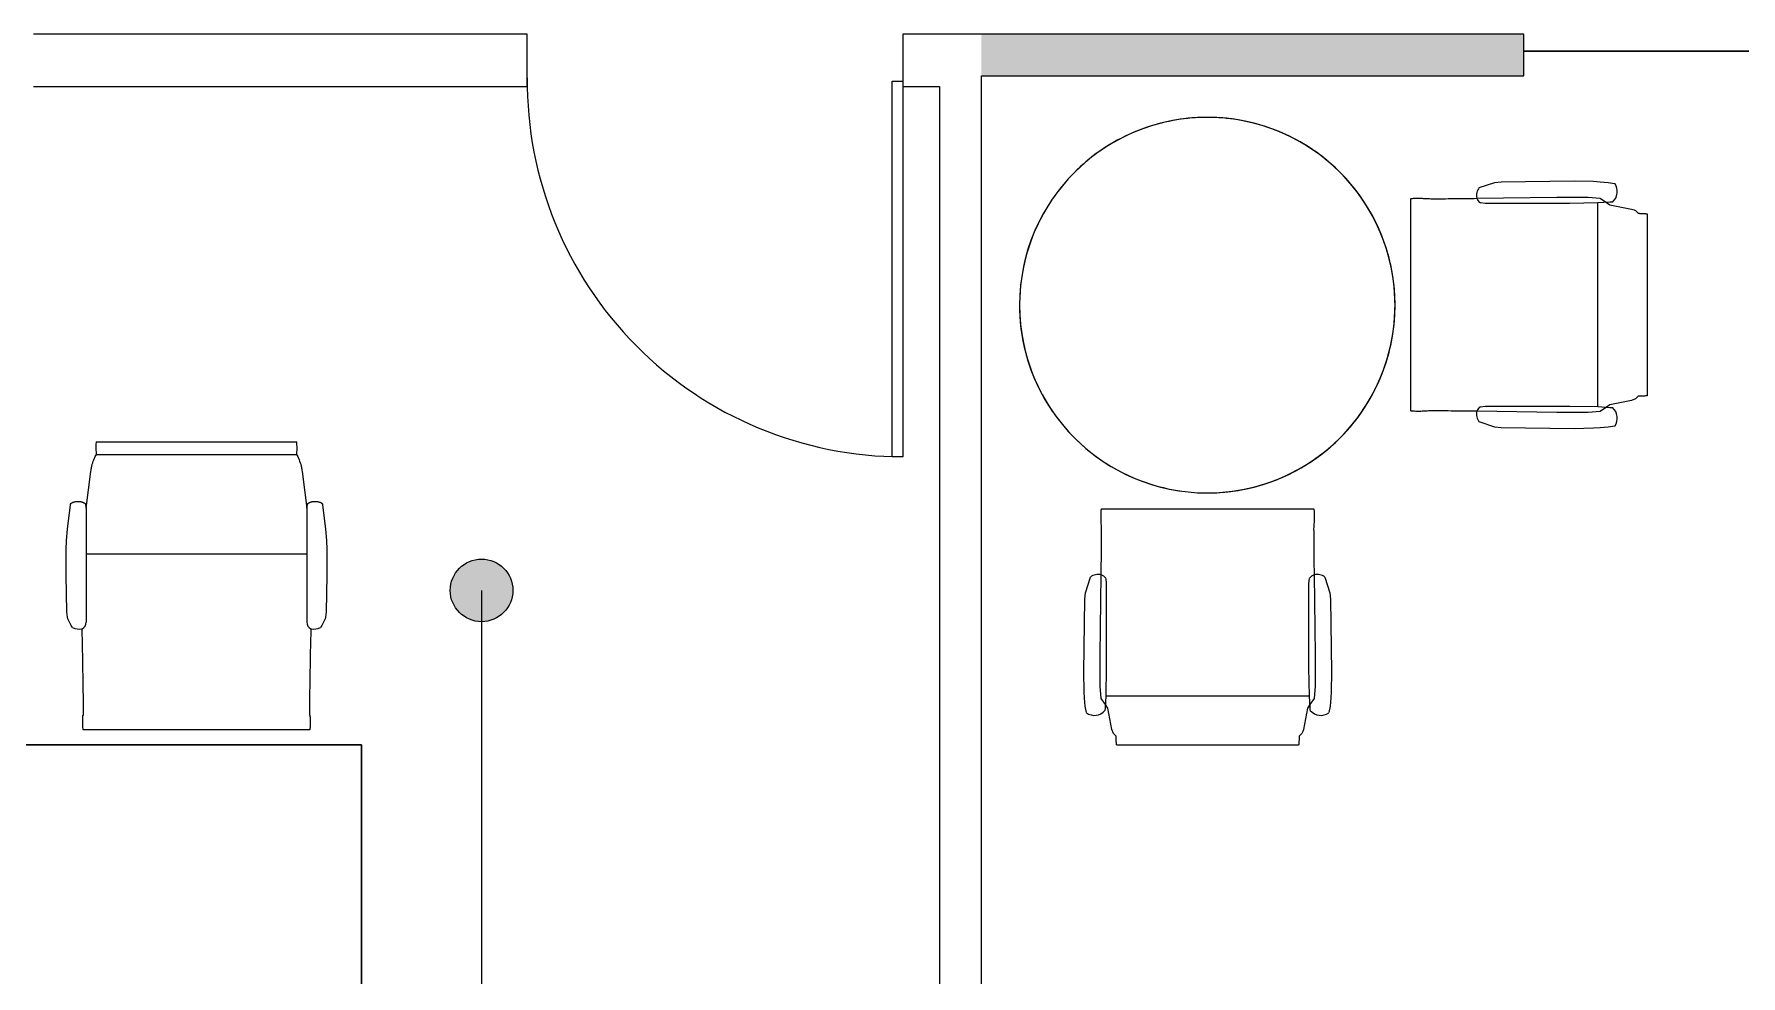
# Model space of a CAD drawing. Header units: inches. Extents: x 416 to 2283, y -56 to 1824.
# Drawn here: x 1799.1 to 1962.8, y 144.3 to 234.6 of the extents above; entities that cross this region are included whole.
import ezdxf

# ---------------------------------------------------------------- set-up
doc = ezdxf.new("R2010")
doc.units = ezdxf.units.IN
doc.header["$MEASUREMENT"] = 0
for name, color, linetype, lineweight in [('A-AREA-IDEN', 2, 'Continuous', 9), ('A-DOOR', 31, 'Continuous', 13), ('A-GLAZ', 151, 'Continuous', 13), ('A-WALL-PATT', 111, 'Continuous', 13), ('I-FURN', 30, 'Continuous', 9), ('I-WALL', 2, 'Continuous', 13)]:
    doc.layers.add(name, color=color, linetype=linetype, lineweight=lineweight)

# ---------------------------------------------------------------- blocks, each defined once
blk = doc.blocks.new('Door - Glass Single - Full Rail - Short Handle-7276038-Level XX  POWER _ SIGNAL')
at = {"layer": 'A-DOOR', "lineweight": 20}
for p, q in [((17, -2), (18, -2)), ((17, -38), (17, -2)), ((18, -2.5), (18, -38)), ((18, -38), (17, -38))]:
    blk.add_line(p, q, dxfattribs=at)
at = {"layer": 'A-DOOR', "lineweight": 9}
blk.add_arc((18, -2), 36, 179.5, 270, dxfattribs=at)
blk = doc.blocks.new('Frameless opening with glazing - 24_ x 84_-7276195-Level XX  POWER _ SIGNAL')
at = {"layer": 'A-GLAZ', "lineweight": 30}
blk.add_line((-13.5, -0.375), (10.5, -0.375), dxfattribs=at)
blk = doc.blocks.new('F - CONF TABLE _ROUND-4 CHAIRS_ - Lam 30Dia Single-Column Base-V13-Level XX  POWER _ SIGNAL')
at = {"layer": 'I-FURN'}
for p, q in [((-26.44, 39.41), (-9.01, 39.41)), ((-27.3, 35.86), (-26.9, 37.93)), ((-26.9, 37.93), (-26.82, 38.17)), ((-26.82, 38.17), (-26.75, 38.31)), ((-26.75, 38.31), (-26.49, 38.57)), ((-8.95, 38.57), (-8.7, 38.31)), ((-8.7, 38.31), (-8.54, 37.93)), ((-8.54, 37.93), (-8.14, 35.86)), ((-29.46, 35.7), (-29.35, 36.31)), ((-27.57, 36.09), (-27.55, 35.86)), ((-7.89, 35.86), (-7.88, 36.09)), ((-6.1, 36.31), (-5.99, 35.7)), ((-29.56, 34.28), (-29.52, 34.93)), ((-29.52, 34.93), (-29.46, 35.7)), ((-28.03, 33.77), (-27.93, 34.93)), ((-27.93, 34.93), (-27.53, 35.53)), ((-27.55, 35.86), (-27.48, 34.7)), ((-27.53, 35.53), (-27.3, 35.86)), ((-27.48, 34.7), (-27.44, 32.02)), ((-7.96, 34.7), (-27.48, 34.7)), ((-8.14, 35.86), (-7.91, 35.53)), ((-8, 32.02), (-7.96, 34.7)), ((-7.96, 34.7), (-7.89, 35.86)), ((-7.91, 35.53), (-7.51, 34.93)), ((-7.51, 34.93), (-7.41, 33.77)), ((-5.99, 35.7), (-5.92, 34.93)), ((-5.92, 34.93), (-5.89, 34.28)), ((-29.6, 32.42), (-29.56, 34.28)), ((-28.03, 30.77), (-28.03, 33.77)), ((-7.41, 33.77), (-7.41, 30.77)), ((-5.89, 34.28), (-5.84, 32.42)), ((-29.51, 25.42), (-29.6, 32.42)), ((-27.44, 32.02), (-27.44, 23.93)), ((-8, 23.93), (-8, 32.02)), ((-5.84, 32.42), (-5.93, 25.42)), ((-27.93, 23.1), (-28.03, 30.77)), ((-7.41, 30.77), (-7.52, 23.1)), ((-29.45, 24.83), (-29.51, 25.42)), ((-28.96, 23.33), (-29.45, 24.83)), ((-6, 24.83), (-6.49, 23.33)), ((-5.93, 25.42), (-6, 24.83)), ((-27.44, 23.93), (-27.49, 23.43)), ((-7.95, 23.43), (-8, 23.93)), ((-7.55, 16.78), (-27.89, 16.78)), ((8.39, 8.52), (9.89, 9.01)), ((9.89, 9.01), (10.49, 9.07)), ((10.49, 9.07), (17.49, 9.17)), ((17.49, 9.17), (19.35, 9.12)), ((19.35, 9.12), (19.99, 9.09)), ((19.99, 9.09), (20.76, 9.02)), ((20.76, 9.02), (21.37, 8.91)), ((1.84, -12.89), (1.84, 7.45)), ((8.17, 7.49), (15.83, 7.6)), ((8.99, 7), (8.5, 7.06)), ((17.08, 7), (8.99, 7)), ((15.83, 7.6), (18.83, 7.6)), ((19.76, 7.04), (17.08, 7)), ((18.83, 7.6), (20, 7.49)), ((20.93, 7.11), (19.76, 7.04)), ((19.76, -12.48), (19.76, 7.04)), ((20, 7.49), (20.59, 7.09)), ((20.59, 7.09), (20.93, 6.86)), ((21.15, 7.13), (20.93, 7.11)), ((20.93, 6.86), (22.99, 6.46)), ((22.99, 6.46), (23.23, 6.38)), ((23.23, 6.38), (23.37, 6.31)), ((23.37, 6.31), (23.63, 6.05)), ((24.48, 6), (24.48, -11.43)), ((15.83, -13.03), (8.17, -12.92)), ((8.5, -12.49), (8.99, -12.43)), ((8.99, -12.43), (17.08, -12.43)), ((18.83, -13.03), (15.83, -13.03)), ((17.08, -12.43), (19.76, -12.48)), ((20, -12.93), (18.83, -13.03)), ((19.76, -12.48), (20.93, -12.54)), ((20.59, -12.52), (20, -12.93)), ((20.93, -12.29), (20.59, -12.52)), ((22.99, -11.89), (20.93, -12.29)), ((20.93, -12.54), (21.15, -12.56)), ((23.37, -11.74), (22.99, -11.89)), ((23.63, -11.49), (23.37, -11.74)), ((9.89, -14.44), (8.39, -13.95)), ((10.49, -14.5), (9.89, -14.44)), ((17.49, -14.6), (10.49, -14.5)), ((19.35, -14.55), (17.49, -14.6)), ((19.99, -14.52), (19.35, -14.55)), ((20.76, -14.45), (19.99, -14.52)), ((21.37, -14.34), (20.76, -14.45))]:
    blk.add_line(p, q, dxfattribs=at)
for centre, radius, start, end in [((-28.58, 35.24), 1.32, 40.065, 125.935), ((-6.87, 35.24), 1.32, 54.065, 139.935), ((-28.24, 24.18), 1.12, 229.743, 286.0891), ((-28.15, 23.85), 0.781, 286.8466, 327.6782), ((-7.29, 23.85), 0.781, 212.3218, 253.1534), ((-7.21, 24.18), 1.12, 253.9109, 310.257), ((-17.69, -2.75), 18, 0, 180), ((-17.69, -2.75), 18, 360, 180), ((-17.69, -2.75), 18, 85.2632, 104.2105), ((-17.69, -2.75), 18, 66.3158, 85.2632), ((-17.69, -2.75), 18, 104.2105, 123.1579), ((-17.69, -2.75), 18, 56.8421, 66.3158), ((-17.69, -2.75), 18, 123.1579, 142.1053), ((-17.69, -2.75), 18, 0, 56.8421), ((-17.69, -2.75), 18, 142.1053, 161.0526), ((9.24, 7.8), 1.12, 139.743, 196.0891), ((20.31, 8.14), 1.32, 310.065, 35.935), ((8.91, 7.72), 0.781, 196.8466, 237.6782), ((-17.69, -2.75), 18, 161.0526, 180), ((-17.69, -2.75), 18, 180, 0), ((-17.69, -2.75), 18, 180, 360), ((-17.69, -2.75), 18, 180, 198.9474), ((-17.69, -2.75), 18, 236.8421, 0), ((-17.69, -2.75), 18, 198.9474, 217.8947), ((9.24, -13.23), 1.12, 163.9109, 220.257), ((8.91, -13.15), 0.781, 122.3218, 163.1534), ((20.31, -13.57), 1.32, 324.065, 49.935), ((-17.69, -2.75), 18, 217.8947, 236.8421)]:
    blk.add_arc(centre, radius, start, end, dxfattribs=at)
for points, knots in [([(-26.49, 38.57), (-26.49, 38.62), (-26.49, 38.76), (-26.48, 38.94), (-26.48, 39.09), (-26.47, 39.19), (-26.46, 39.28), (-26.45, 39.34), (-26.45, 39.39), (-26.44, 39.41), (-26.44, 39.41)], [-1, -1, -1, -1, -0.888889, -0.666667, -0.555556, -0.444444, -0.333333, -0.222222, -0.111111, 0, 0, 0, 0]), ([(-9.01, 39.41), (-9, 39.41), (-9, 39.39), (-8.99, 39.34), (-8.98, 39.25), (-8.96, 39.03), (-8.95, 38.76), (-8.95, 38.57)], [-1, -1, -1, -1, -0.888889, -0.777778, -0.666667, -0.444444, 0, 0, 0, 0]), ([(-27.89, 16.78), (-27.9, 16.78), (-27.92, 16.85), (-27.94, 17.15), (-27.94, 17.48), (-27.94, 17.64), (-27.94, 17.72)], [-1, -1, -1, -1, -0.727273, -0.363636, -0.181818, 0, 0, 0, 0]), ([(-7.51, 17.72), (-7.51, 17.6), (-7.5, 17.39), (-7.51, 17.16), (-7.52, 17.02), (-7.52, 16.94), (-7.53, 16.87), (-7.54, 16.81), (-7.54, 16.78), (-7.55, 16.78), (-7.55, 16.78)], [-1, -1, -1, -1, -0.727273, -0.545455, -0.454545, -0.363636, -0.272727, -0.181818, -0.090909, 0, 0, 0, 0]), ([(1.84, 7.45), (1.84, 7.46), (1.91, 7.48), (2.21, 7.5), (2.54, 7.5), (2.7, 7.5), (2.78, 7.5)], [-1, -1, -1, -1, -0.727273, -0.363636, -0.181818, 0, 0, 0, 0]), ([(23.63, 6.05), (23.68, 6.05), (23.82, 6.05), (24, 6.05), (24.15, 6.04), (24.25, 6.03), (24.34, 6.03), (24.41, 6.02), (24.45, 6.01), (24.47, 6), (24.48, 6)], [-1, -1, -1, -1, -0.888889, -0.666667, -0.555556, -0.444444, -0.333333, -0.222222, -0.111111, 0, 0, 0, 0]), ([(24.48, -11.43), (24.47, -11.43), (24.45, -11.44), (24.41, -11.45), (24.32, -11.46), (24.1, -11.48), (23.82, -11.48), (23.63, -11.49)], [-1, -1, -1, -1, -0.888889, -0.777778, -0.666667, -0.444444, 0, 0, 0, 0]), ([(2.78, -12.93), (2.66, -12.93), (2.45, -12.93), (2.22, -12.93), (2.08, -12.92), (2, -12.92), (1.93, -12.91), (1.88, -12.9), (1.84, -12.89), (1.84, -12.89), (1.84, -12.89)], [-1, -1, -1, -1, -0.727273, -0.545455, -0.454545, -0.363636, -0.272727, -0.181818, -0.090909, 0, 0, 0, 0])]:
    blk.add_open_spline(points, degree=3, knots=knots, dxfattribs=at)
for points in [[(-27.89, 18.69), (-27.89, 19.43), (-27.9, 20.91), (-27.92, 22.37), (-27.93, 23.1)], [(-7.52, 23.1), (-7.53, 22.37), (-7.54, 20.91), (-7.55, 19.43), (-7.56, 18.69)], [(-27.94, 17.72), (-27.93, 17.88), (-27.91, 18.21), (-27.9, 18.53), (-27.89, 18.69)], [(-7.56, 18.69), (-7.55, 18.53), (-7.53, 18.21), (-7.52, 17.88), (-7.51, 17.72)], [(2.78, 7.5), (2.94, 7.49), (3.27, 7.48), (3.59, 7.46), (3.75, 7.45)], [(3.75, 7.45), (4.49, 7.45), (5.97, 7.46), (7.44, 7.48), (8.17, 7.49)], [(3.75, -12.88), (3.59, -12.89), (3.27, -12.91), (2.94, -12.92), (2.78, -12.93)], [(8.17, -12.92), (7.44, -12.91), (5.97, -12.9), (4.49, -12.89), (3.75, -12.88)]]:
    blk.add_open_spline(points, degree=3, dxfattribs=at)
blk = doc.blocks.new('Bookshelf22 - Bookshelf-7472411-Level XX  POWER _ SIGNAL')
at = {"layer": 'I-FURN'}
for p, q in [((1794.52, 164.48), (1728.52, 164.48)), ((1728.52, 164.48), (1728.52, 134.48)), ((1728.52, 134.48), (1728.52, 164.48)), ((1728.52, 164.48), (1794.52, 164.48)), ((1860.52, 164.48), (1794.52, 164.48)), ((1794.52, 164.48), (1794.52, 134.48)), ((1794.52, 134.48), (1794.52, 164.48)), ((1794.52, 164.48), (1860.52, 164.48)), ((1794.52, 134.48), (1794.52, 164.48)), ((1794.52, 164.48), (1794.52, 134.48)), ((1860.52, 134.48), (1860.52, 164.48)), ((1860.52, 164.48), (1860.52, 134.48)), ((1794.52, 134.48), (1728.52, 134.48)), ((1728.52, 134.48), (1728.52, 104.48)), ((1728.52, 104.48), (1728.52, 134.48)), ((1728.52, 134.48), (1794.52, 134.48)), ((1728.52, 134.48), (1794.52, 134.48)), ((1794.52, 134.48), (1728.52, 134.48)), ((1860.52, 134.48), (1794.52, 134.48)), ((1794.52, 134.48), (1794.52, 104.48)), ((1794.52, 104.48), (1794.52, 134.48)), ((1794.52, 134.48), (1860.52, 134.48)), ((1794.52, 134.48), (1860.52, 134.48)), ((1860.52, 134.48), (1794.52, 134.48)), ((1794.52, 104.48), (1794.52, 134.48)), ((1794.52, 134.48), (1794.52, 104.48)), ((1860.52, 104.48), (1860.52, 134.48)), ((1860.52, 134.48), (1860.52, 104.48)), ((1728.52, 104.48), (1794.52, 104.48)), ((1794.52, 104.48), (1728.52, 104.48)), ((1794.52, 104.48), (1860.52, 104.48)), ((1860.52, 104.48), (1794.52, 104.48))]:
    blk.add_line(p, q, dxfattribs=at)
blk = doc.blocks.new('HermanMiller_Collection_Eames_AluminumGroup_LoungeChairSwivel - Arms Swivel Base-6962362-Level XX  POWER _ SIGNAL')
at = {"layer": 'I-FURN'}
for p, q in [((-6.94, 12.09), (-4.59, 12.38)), ((-4.59, 12.38), (-3.51, 12.46)), ((-3.51, 12.46), (-2.64, 12.49)), ((-2.64, 12.49), (-0.18, 12.49)), ((-0.18, 12.49), (3.32, 12.43)), ((3.32, 12.43), (3.84, 12.38)), ((3.84, 12.38), (3.99, 12.34)), ((3.99, 12.34), (4.64, 12.01)), ((4.64, 12.01), (4.83, 11.89)), ((-10.12, 10.12), (-6.61, 10.58)), ((-6.61, 10.58), (-6.94, 10.64)), ((-6.61, 10.58), (4.33, 10.58)), ((-2.19, 10.58), (-2.19, -10.58)), ((13.22, 10.83), (13.22, 10.86)), ((14.64, 10.85), (14.64, -10.85)), ((-12.96, -9.61), (-12.96, 9.61)), ((-11.95, 9.63), (-11.95, 9.59)), ((-11.95, 9.59), (-11.76, 9.6)), ((-11.76, -9.6), (-11.76, 9.6)), ((-11.95, -9.59), (-11.95, -9.63)), ((-11.76, -9.6), (-11.95, -9.59)), ((-6.61, -10.58), (-10.12, -10.12)), ((-6.94, -10.64), (-6.61, -10.58)), ((-6.61, -10.58), (4.33, -10.58)), ((13.22, -10.86), (13.22, -10.83)), ((-4.59, -12.38), (-6.94, -12.09)), ((-3.51, -12.46), (-4.59, -12.38)), ((-2.64, -12.49), (-3.51, -12.46)), ((-0.18, -12.49), (-2.64, -12.49)), ((3.32, -12.43), (-0.18, -12.49)), ((3.84, -12.38), (3.32, -12.43)), ((3.99, -12.34), (3.84, -12.38)), ((4.64, -12.01), (3.99, -12.34)), ((4.83, -11.89), (4.64, -12.01))]:
    blk.add_line(p, q, dxfattribs=at)
at = {"layer": 'I-FURN', "flags": 128}
for points in [[(4.94, 10.96), (5.23, 10.95), (5.52, 10.95)], [(5.52, -10.95), (5.23, -10.95), (4.94, -10.96)]]:
    blk.add_lwpolyline(points, dxfattribs=at)
at = {"layer": 'I-FURN'}
for centre, radius, start, end in [((3.68, 11.28), 1.3, 345.8347, 28.1255), ((4.33, 11.27), 0.69, 270, 332.7502), ((-12.38, 5.3), 4.35, 84.2936, 97.7064), ((-12.38, -5.3), 4.35, 262.2936, 275.7064), ((4.33, -11.27), 0.69, 27.2498, 90), ((3.68, -11.28), 1.3, 331.8745, 14.1653)]:
    blk.add_arc(centre, radius, start, end, dxfattribs=at)
for points, knots in [([(-6.94, 10.64), (-6.95, 10.65), (-6.96, 10.65), (-6.99, 10.65), (-7, 10.66), (-7.02, 10.67), (-7.03, 10.68), (-7.05, 10.69), (-7.06, 10.7), (-7.07, 10.71), (-7.08, 10.72), (-7.09, 10.73), (-7.1, 10.74), (-7.11, 10.76), (-7.11, 10.77), (-7.12, 10.78), (-7.13, 10.8), (-7.14, 10.81), (-7.15, 10.83), (-7.16, 10.85), (-7.17, 10.87), (-7.18, 10.9), (-7.2, 10.95), (-7.22, 11.02), (-7.24, 11.11), (-7.25, 11.23), (-7.26, 11.37), (-7.25, 11.52), (-7.23, 11.66), (-7.21, 11.77), (-7.18, 11.85), (-7.16, 11.9), (-7.15, 11.92), (-7.14, 11.94), (-7.13, 11.96), (-7.12, 11.97), (-7.11, 11.98), (-7.1, 12), (-7.09, 12.01), (-7.08, 12.02), (-7.07, 12.03), (-7.06, 12.04), (-7.05, 12.04), (-7.05, 12.05), (-7.03, 12.06), (-7.02, 12.07), (-7, 12.08), (-6.99, 12.08), (-6.97, 12.09), (-6.95, 12.09), (-6.94, 12.09)], [-1, -1, -1, -1, -0.984375, -0.96875, -0.957031, -0.953125, -0.9375, -0.921875, -0.917969, -0.914062, -0.90625, -0.890625, -0.882812, -0.875, -0.867188, -0.859375, -0.84375, -0.835938, -0.828125, -0.8125, -0.796875, -0.78125, -0.75, -0.708333, -0.666667, -0.583333, -0.5, -0.416667, -0.333333, -0.25, -0.208333, -0.1875, -0.166667, -0.15625, -0.145833, -0.135417, -0.125, -0.114583, -0.104167, -0.09375, -0.088542, -0.083333, -0.078125, -0.072917, -0.0625, -0.052083, -0.041667, -0.03125, -0.020833, 0, 0, 0, 0]), ([(13.22, 10.86), (13.22, 10.87), (13.22, 10.87), (13.23, 10.87), (13.25, 10.88), (13.27, 10.88), (13.29, 10.88), (13.32, 10.88), (13.34, 10.88)], [-1, -1, -1, -1, -0.75, -0.625, -0.5, -0.375, -0.25, 0, 0, 0, 0]), ([(13.34, 10.88), (13.4, 10.89), (13.61, 10.9), (13.97, 10.9), (14.25, 10.89), (14.38, 10.89), (14.47, 10.88), (14.54, 10.87), (14.6, 10.87), (14.63, 10.86), (14.64, 10.85), (14.64, 10.85)], [-1, -1, -1, -1, -0.857143, -0.571429, -0.428571, -0.357143, -0.285714, -0.214286, -0.142857, -0.071429, 0, 0, 0, 0]), ([(-6.94, -12.09), (-6.95, -12.09), (-6.96, -12.09), (-6.99, -12.08), (-7, -12.08), (-7.02, -12.07), (-7.03, -12.06), (-7.05, -12.05), (-7.06, -12.04), (-7.07, -12.03), (-7.08, -12.02), (-7.09, -12.01), (-7.1, -12), (-7.11, -11.98), (-7.12, -11.97), (-7.12, -11.96), (-7.13, -11.94), (-7.14, -11.93), (-7.15, -11.91), (-7.16, -11.89), (-7.17, -11.87), (-7.18, -11.84), (-7.21, -11.77), (-7.23, -11.66), (-7.26, -11.47), (-7.26, -11.28), (-7.24, -11.11), (-7.22, -11.02), (-7.2, -10.95), (-7.18, -10.89), (-7.16, -10.85), (-7.15, -10.82), (-7.13, -10.8), (-7.13, -10.78), (-7.12, -10.77), (-7.11, -10.76), (-7.1, -10.74), (-7.08, -10.73), (-7.08, -10.72), (-7.07, -10.71), (-7.06, -10.7), (-7.05, -10.69), (-7.05, -10.69), (-7.03, -10.68), (-7.02, -10.67), (-7, -10.66), (-6.99, -10.65), (-6.97, -10.65), (-6.95, -10.65), (-6.94, -10.64)], [-1, -1, -1, -1, -0.984375, -0.96875, -0.957031, -0.953125, -0.9375, -0.921875, -0.917969, -0.914062, -0.90625, -0.890625, -0.882812, -0.875, -0.867188, -0.859375, -0.84375, -0.835938, -0.828125, -0.8125, -0.796875, -0.78125, -0.75, -0.666667, -0.583333, -0.416667, -0.333333, -0.291667, -0.25, -0.208333, -0.1875, -0.166667, -0.15625, -0.145833, -0.135417, -0.125, -0.114583, -0.104167, -0.09375, -0.088542, -0.083333, -0.078125, -0.072917, -0.0625, -0.052083, -0.041667, -0.03125, -0.020833, 0, 0, 0, 0]), ([(13.34, -10.88), (13.32, -10.88), (13.29, -10.88), (13.27, -10.88), (13.25, -10.88), (13.23, -10.87), (13.22, -10.87), (13.22, -10.87), (13.22, -10.86)], [-1, -1, -1, -1, -0.75, -0.625, -0.5, -0.375, -0.25, 0, 0, 0, 0]), ([(14.64, -10.85), (14.64, -10.86), (14.62, -10.86), (14.52, -10.88), (14.27, -10.9), (13.87, -10.9), (13.54, -10.9), (13.4, -10.89), (13.34, -10.88)], [-1, -1, -1, -1, -0.892857, -0.785714, -0.571429, -0.285714, -0.142857, 0, 0, 0, 0])]:
    blk.add_open_spline(points, degree=3, knots=knots, dxfattribs=at)
for points in [[(-11.76, 9.6), (-11.64, 9.67), (-11.37, 9.8), (-11.02, 9.92), (-10.83, 9.99)], [(-10.83, 9.99), (-10.79, 10), (-10.71, 10.02), (-10.55, 10.06), (-10.35, 10.09), (-10.2, 10.11), (-10.12, 10.12)], [(5.52, 10.95), (6.54, 10.92), (8.59, 10.89), (10.68, 10.85), (11.73, 10.84)], [(11.73, 10.84), (11.97, 10.84), (12.47, 10.83), (12.96, 10.83), (13.22, 10.83)], [(-10.83, -9.99), (-11.02, -9.92), (-11.37, -9.8), (-11.64, -9.67), (-11.76, -9.6)], [(-10.12, -10.12), (-10.2, -10.11), (-10.35, -10.09), (-10.55, -10.06), (-10.71, -10.02), (-10.79, -10), (-10.83, -9.99)], [(11.73, -10.84), (10.68, -10.85), (8.59, -10.89), (6.54, -10.92), (5.52, -10.95)], [(13.22, -10.83), (12.96, -10.83), (12.47, -10.83), (11.97, -10.84), (11.73, -10.84)]]:
    blk.add_open_spline(points, degree=3, dxfattribs=at)

msp = doc.modelspace()

# ---------------------------------------------------------------- hatches: boundary and pattern name
at = {"layer": 'A-AREA-IDEN'}
h = msp.add_hatch(color=256, dxfattribs=at)
edge = h.paths.add_edge_path(flags=0)
edge.add_arc((1842.03, 181.28), 3, 0, 360)
at = {"layer": 'A-WALL-PATT', "lineweight": 9}
h = msp.add_hatch(color=7, dxfattribs=at)
h.paths.add_polyline_path([(2084.24, 230.59), (2123.49, 230.59), (2123.49, 234.59), (2080.95, 234.59), (2080.95, 230.59)], flags=0)
h.paths.add_polyline_path([(2054.62, 230.59), (2056.95, 230.59), (2056.95, 234.59), (2054.62, 234.59)], flags=0)
h.paths.add_polyline_path([(2001.95, 230.59), (2016.12, 230.59), (2016.12, 234.59), (2001.95, 234.59)], flags=0)
h.paths.add_polyline_path([(1889.95, 230.59), (1941.95, 230.59), (1941.95, 234.59), (1889.95, 234.59)], flags=0)

# ---------------------------------------------------------------- linework, layer by layer
at = {"layer": 'A-AREA-IDEN'}
msp.add_line((1842.03, 181.28), (1842.04, -10.35), dxfattribs=at)
msp.add_circle((1842.03, 181.28), 3, dxfattribs=at)
at = {"layer": 'I-WALL'}
for p, q in [((1846.41, 234.59), (1799.09, 234.59)), ((1846.41, 229.59), (1846.41, 234.59)), ((1889.95, 234.59), (1882.41, 234.59)), ((1882.41, 234.59), (1882.41, 229.59)), ((1799.09, 229.59), (1846.41, 229.59)), ((1882.41, 229.59), (1885.95, 229.59)), ((1885.95, 229.59), (1885.95, 56.98)), ((1889.95, 56.98), (1889.95, 230.59))]:
    msp.add_line(p, q, dxfattribs=at)
at = {"layer": 'I-WALL', "color": 8, "lineweight": 20}
for p, q in [((1941.95, 234.59), (1889.95, 234.59)), ((1941.95, 230.59), (1941.95, 234.59)), ((1889.95, 230.59), (1941.95, 230.59))]:
    msp.add_line(p, q, dxfattribs=at)

# ---------------------------------------------------------------- block references
at = {"layer": 'A-DOOR'}
msp.add_blockref('Door - Glass Single - Full Rail - Short Handle-7276038-Level XX  POWER _ SIGNAL', (1864.41, 232.09), dxfattribs=at)
at = {"layer": 'A-GLAZ', "rotation": 180}
msp.add_blockref('Frameless opening with glazing - 24_ x 84_-7276195-Level XX  POWER _ SIGNAL', (1952.45, 232.59), dxfattribs=at)
at = {"layer": 'I-FURN'}
for name, p, rotation in [('F - CONF TABLE _ROUND-4 CHAIRS_ - Lam 30Dia Single-Column Base-V13-Level XX  POWER _ SIGNAL', (1914.36, 190.93), 270.0000000000001), ('HermanMiller_Collection_Eames_AluminumGroup_LoungeChairSwivel - Arms Swivel Base-6962362-Level XX  POWER _ SIGNAL', (1814.7, 182.55), 269.9999999999994)]:
    msp.add_blockref(name, p, dxfattribs=dict(at, rotation=rotation))
msp.add_blockref('Bookshelf22 - Bookshelf-7472411-Level XX  POWER _ SIGNAL', (-30, 2), dxfattribs=at)

doc.saveas('drawing.dxf')
